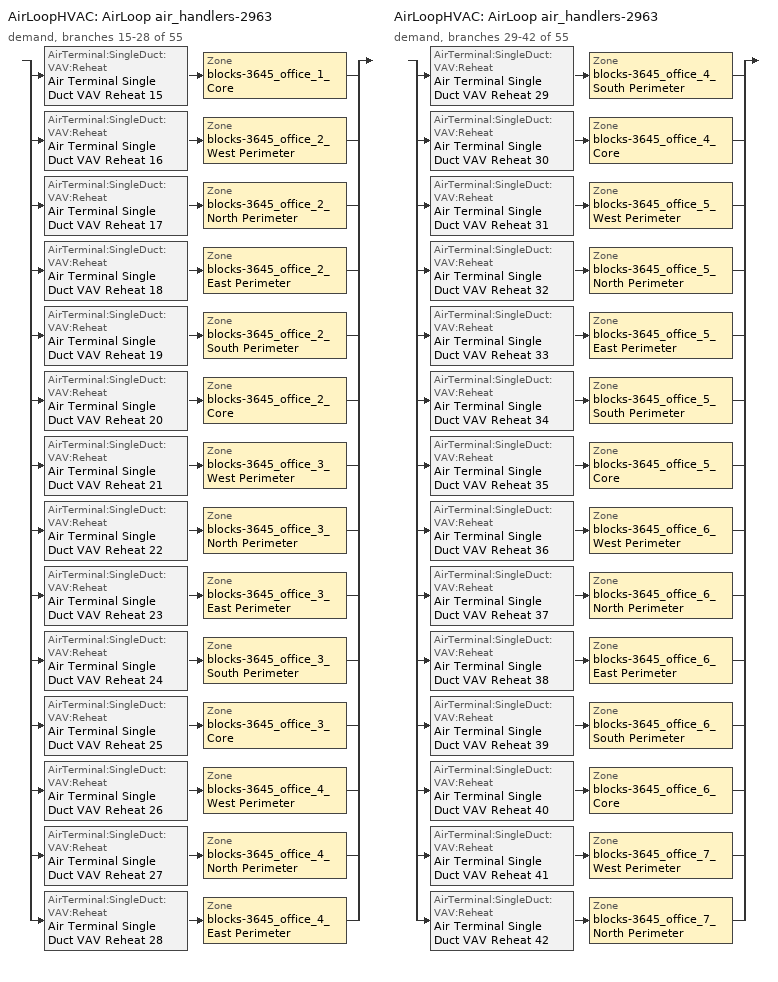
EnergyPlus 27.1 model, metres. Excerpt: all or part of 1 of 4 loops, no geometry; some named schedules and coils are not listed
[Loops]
AirLoopHVAC 'AirLoop air_handlers-2963'
 demand, branches 15-28 of 55: split
  | AirTerminal:SingleDuct:VAV:Reheat 'Air Terminal Single Duct VAV Reheat 15' > Zone 'blocks-3645_office_1_Core'
  | AirTerminal:SingleDuct:VAV:Reheat 'Air Terminal Single Duct VAV Reheat 16' > Zone 'blocks-3645_office_2_West Perimeter'
  | AirTerminal:SingleDuct:VAV:Reheat 'Air Terminal Single Duct VAV Reheat 17' > Zone 'blocks-3645_office_2_North Perimeter'
  | AirTerminal:SingleDuct:VAV:Reheat 'Air Terminal Single Duct VAV Reheat 18' > Zone 'blocks-3645_office_2_East Perimeter'
  | AirTerminal:SingleDuct:VAV:Reheat 'Air Terminal Single Duct VAV Reheat 19' > Zone 'blocks-3645_office_2_South Perimeter'
  | AirTerminal:SingleDuct:VAV:Reheat 'Air Terminal Single Duct VAV Reheat 20' > Zone 'blocks-3645_office_2_Core'
  | AirTerminal:SingleDuct:VAV:Reheat 'Air Terminal Single Duct VAV Reheat 21' > Zone 'blocks-3645_office_3_West Perimeter'
  | AirTerminal:SingleDuct:VAV:Reheat 'Air Terminal Single Duct VAV Reheat 22' > Zone 'blocks-3645_office_3_North Perimeter'
  | AirTerminal:SingleDuct:VAV:Reheat 'Air Terminal Single Duct VAV Reheat 23' > Zone 'blocks-3645_office_3_East Perimeter'
  | AirTerminal:SingleDuct:VAV:Reheat 'Air Terminal Single Duct VAV Reheat 24' > Zone 'blocks-3645_office_3_South Perimeter'
  | AirTerminal:SingleDuct:VAV:Reheat 'Air Terminal Single Duct VAV Reheat 25' > Zone 'blocks-3645_office_3_Core'
  | AirTerminal:SingleDuct:VAV:Reheat 'Air Terminal Single Duct VAV Reheat 26' > Zone 'blocks-3645_office_4_West Perimeter'
  | AirTerminal:SingleDuct:VAV:Reheat 'Air Terminal Single Duct VAV Reheat 27' > Zone 'blocks-3645_office_4_North Perimeter'
  | AirTerminal:SingleDuct:VAV:Reheat 'Air Terminal Single Duct VAV Reheat 28' > Zone 'blocks-3645_office_4_East Perimeter'
AirLoopHVAC 'AirLoop air_handlers-2963'
 demand, branches 29-42 of 55: split
  | AirTerminal:SingleDuct:VAV:Reheat 'Air Terminal Single Duct VAV Reheat 29' > Zone 'blocks-3645_office_4_South Perimeter'
  | AirTerminal:SingleDuct:VAV:Reheat 'Air Terminal Single Duct VAV Reheat 30' > Zone 'blocks-3645_office_4_Core'
  | AirTerminal:SingleDuct:VAV:Reheat 'Air Terminal Single Duct VAV Reheat 31' > Zone 'blocks-3645_office_5_West Perimeter'
  | AirTerminal:SingleDuct:VAV:Reheat 'Air Terminal Single Duct VAV Reheat 32' > Zone 'blocks-3645_office_5_North Perimeter'
  | AirTerminal:SingleDuct:VAV:Reheat 'Air Terminal Single Duct VAV Reheat 33' > Zone 'blocks-3645_office_5_East Perimeter'
  | AirTerminal:SingleDuct:VAV:Reheat 'Air Terminal Single Duct VAV Reheat 34' > Zone 'blocks-3645_office_5_South Perimeter'
  | AirTerminal:SingleDuct:VAV:Reheat 'Air Terminal Single Duct VAV Reheat 35' > Zone 'blocks-3645_office_5_Core'
  | AirTerminal:SingleDuct:VAV:Reheat 'Air Terminal Single Duct VAV Reheat 36' > Zone 'blocks-3645_office_6_West Perimeter'
  | AirTerminal:SingleDuct:VAV:Reheat 'Air Terminal Single Duct VAV Reheat 37' > Zone 'blocks-3645_office_6_North Perimeter'
  | AirTerminal:SingleDuct:VAV:Reheat 'Air Terminal Single Duct VAV Reheat 38' > Zone 'blocks-3645_office_6_East Perimeter'
  | AirTerminal:SingleDuct:VAV:Reheat 'Air Terminal Single Duct VAV Reheat 39' > Zone 'blocks-3645_office_6_South Perimeter'
  | AirTerminal:SingleDuct:VAV:Reheat 'Air Terminal Single Duct VAV Reheat 40' > Zone 'blocks-3645_office_6_Core'
  | AirTerminal:SingleDuct:VAV:Reheat 'Air Terminal Single Duct VAV Reheat 41' > Zone 'blocks-3645_office_7_West Perimeter'
  | AirTerminal:SingleDuct:VAV:Reheat 'Air Terminal Single Duct VAV Reheat 42' > Zone 'blocks-3645_office_7_North Perimeter'
[DesignSpecification:OutdoorAir]
Office_Outdoor_Air_62.2_Multizone_Adjusted: Outdoor Air Method=Sum; Outdoor Air Flow per Person {m3/s-person}=0; Outdoor Air Flow per Zone Floor Area {m3/s-m2}=0.00053975; Outdoor Air Flow per Zone {m3/s}=0; Outdoor Air Flow Air Changes per Hour {1/hr}=0
[DesignSpecification:ZoneAirDistribution] Zone Air Distribution Effectiveness in Cooling Mode=1; Zone Air Distribution Effectiveness in Heating Mode=1
blocks-3645_office_1_Core Design Spec Zone Air Dist; blocks-3645_office_2_Core Design Spec Zone Air Dist; blocks-3645_office_2_East Perimeter Design Spec Zone Air Dist; blocks-3645_office_2_North Perimeter Design Spec Zone Air Dist; blocks-3645_office_2_South Perimeter Design Spec Zone Air Dist; blocks-3645_office_2_West Perimeter Design Spec Zone Air Dist; blocks-3645_office_3_Core Design Spec Zone Air Dist; blocks-3645_office_3_East Perimeter Design Spec Zone Air Dist; blocks-3645_office_3_North Perimeter Design Spec Zone Air Dist; blocks-3645_office_3_South Perimeter Design Spec Zone Air Dist; blocks-3645_office_3_West Perimeter Design Spec Zone Air Dist; blocks-3645_office_4_Core Design Spec Zone Air Dist; blocks-3645_office_4_East Perimeter Design Spec Zone Air Dist; blocks-3645_office_4_North Perimeter Design Spec Zone Air Dist; blocks-3645_office_4_South Perimeter Design Spec Zone Air Dist; blocks-3645_office_4_West Perimeter Design Spec Zone Air Dist; blocks-3645_office_5_Core Design Spec Zone Air Dist; blocks-3645_office_5_East Perimeter Design Spec Zone Air Dist; blocks-3645_office_5_North Perimeter Design Spec Zone Air Dist; blocks-3645_office_5_South Perimeter Design Spec Zone Air Dist; blocks-3645_office_5_West Perimeter Design Spec Zone Air Dist; blocks-3645_office_6_Core Design Spec Zone Air Dist; blocks-3645_office_6_East Perimeter Design Spec Zone Air Dist; blocks-3645_office_6_North Perimeter Design Spec Zone Air Dist; blocks-3645_office_6_South Perimeter Design Spec Zone Air Dist; blocks-3645_office_6_West Perimeter Design Spec Zone Air Dist; blocks-3645_office_7_North Perimeter Design Spec Zone Air Dist; blocks-3645_office_7_West Perimeter Design Spec Zone Air Dist
[Sizing:Zone] Zone Cooling Design Supply Air Temperature Input Method=TemperatureDifference; Zone Cooling Design Supply Air Temperature {C}=14; Zone Cooling Design Supply Air Temperature Difference {deltaC}=11.11; Zone Heating Design Supply Air Temperature Input Method=TemperatureDifference; Zone Heating Design Supply Air Temperature {C}=40; Zone Heating Design Supply Air Temperature Difference {deltaC}=11.11; Zone Cooling Design Supply Air Humidity Ratio {kgWater/kgDryAir}=0.0085; Zone Heating Design Supply Air Humidity Ratio {kgWater/kgDryAir}=0.008; Design Specification Outdoor Air Object=Office_Outdoor_Air_62.2_Multizone_Adjusted; Cooling Design Air Flow Method=DesignDay; Cooling Design Air Flow Rate {m3/s}=0; Cooling Minimum Air Flow per Zone Floor Area {m3/s-m2}=0.000762; Cooling Minimum Air Flow {m3/s}=0; Cooling Minimum Air Flow Fraction=0; Heating Design Air Flow Method=DesignDay; Heating Design Air Flow Rate {m3/s}=0; Heating Maximum Air Flow per Zone Floor Area {m3/s-m2}=0.002032; Heating Maximum Air Flow {m3/s}=0.141576; Heating Maximum Air Flow Fraction=0.3; Account for Dedicated Outdoor Air System=No; Dedicated Outdoor Air System Control Strategy=NeutralSupplyAir; Dedicated Outdoor Air Low Setpoint Temperature for Design {C}=autosize; Dedicated Outdoor Air High Setpoint Temperature for Design {C}=autosize; Zone Load Sizing Method=Sensible Load Only No Latent Load; Zone Latent Cooling Design Supply Air Humidity Ratio Input Method=HumidityRatioDifference; Zone Cooling Design Supply Air Humidity Ratio Difference {kgWater/kgDryAir}=0.005; Zone Latent Heating Design Supply Air Humidity Ratio Input Method=HumidityRatioDifference; Zone Humidification Design Supply Air Humidity Ratio Difference {kgWater/kgDryAir}=0.005
Name | Design Specification Zone Air Distribution Object
blocks-3645_office_1_Core | blocks-3645_office_1_Core Design Spec Zone Air Dist
blocks-3645_office_2_Core | blocks-3645_office_2_Core Design Spec Zone Air Dist
blocks-3645_office_2_East Perimeter | blocks-3645_office_2_East Perimeter Design Spec Zone Air Dist
blocks-3645_office_2_North Perimeter | blocks-3645_office_2_North Perimeter Design Spec Zone Air Dist
blocks-3645_office_2_South Perimeter | blocks-3645_office_2_South Perimeter Design Spec Zone Air Dist
blocks-3645_office_2_West Perimeter | blocks-3645_office_2_West Perimeter Design Spec Zone Air Dist
blocks-3645_office_3_Core | blocks-3645_office_3_Core Design Spec Zone Air Dist
blocks-3645_office_3_East Perimeter | blocks-3645_office_3_East Perimeter Design Spec Zone Air Dist
blocks-3645_office_3_North Perimeter | blocks-3645_office_3_North Perimeter Design Spec Zone Air Dist
blocks-3645_office_3_South Perimeter | blocks-3645_office_3_South Perimeter Design Spec Zone Air Dist
blocks-3645_office_3_West Perimeter | blocks-3645_office_3_West Perimeter Design Spec Zone Air Dist
blocks-3645_office_4_Core | blocks-3645_office_4_Core Design Spec Zone Air Dist
blocks-3645_office_4_East Perimeter | blocks-3645_office_4_East Perimeter Design Spec Zone Air Dist
blocks-3645_office_4_North Perimeter | blocks-3645_office_4_North Perimeter Design Spec Zone Air Dist
blocks-3645_office_4_South Perimeter | blocks-3645_office_4_South Perimeter Design Spec Zone Air Dist
blocks-3645_office_4_West Perimeter | blocks-3645_office_4_West Perimeter Design Spec Zone Air Dist
blocks-3645_office_5_Core | blocks-3645_office_5_Core Design Spec Zone Air Dist
blocks-3645_office_5_East Perimeter | blocks-3645_office_5_East Perimeter Design Spec Zone Air Dist
blocks-3645_office_5_North Perimeter | blocks-3645_office_5_North Perimeter Design Spec Zone Air Dist
blocks-3645_office_5_South Perimeter | blocks-3645_office_5_South Perimeter Design Spec Zone Air Dist
blocks-3645_office_5_West Perimeter | blocks-3645_office_5_West Perimeter Design Spec Zone Air Dist
blocks-3645_office_6_Core | blocks-3645_office_6_Core Design Spec Zone Air Dist
blocks-3645_office_6_East Perimeter | blocks-3645_office_6_East Perimeter Design Spec Zone Air Dist
blocks-3645_office_6_North Perimeter | blocks-3645_office_6_North Perimeter Design Spec Zone Air Dist
blocks-3645_office_6_South Perimeter | blocks-3645_office_6_South Perimeter Design Spec Zone Air Dist
blocks-3645_office_6_West Perimeter | blocks-3645_office_6_West Perimeter Design Spec Zone Air Dist
blocks-3645_office_7_North Perimeter | blocks-3645_office_7_North Perimeter Design Spec Zone Air Dist
blocks-3645_office_7_West Perimeter | blocks-3645_office_7_West Perimeter Design Spec Zone Air Dist
[ZoneControl:Thermostat]
Name | Zone or ZoneList | Control Type Schedule | Control 1
blocks-3645_office_1_Core Thermostat | blocks-3645_office_1_Core | blocks-3645_office_1_Core Thermostat Schedule | Thermostat Setpoint Dual Setpoint 15
blocks-3645_office_2_Core Thermostat | blocks-3645_office_2_Core | blocks-3645_office_2_Core Thermostat Schedule | Thermostat Setpoint Dual Setpoint 20
blocks-3645_office_2_East Perimeter Thermostat | blocks-3645_office_2_East Perimeter | blocks-3645_office_2_East Perimeter Thermostat Schedule | Thermostat Setpoint Dual Setpoint 18
blocks-3645_office_2_North Perimeter Thermostat | blocks-3645_office_2_North Perimeter | blocks-3645_office_2_North Perimeter Thermostat Schedule | Thermostat Setpoint Dual Setpoint 17
blocks-3645_office_2_South Perimeter Thermostat | blocks-3645_office_2_South Perimeter | blocks-3645_office_2_South Perimeter Thermostat Schedule | Thermostat Setpoint Dual Setpoint 19
blocks-3645_office_2_West Perimeter Thermostat | blocks-3645_office_2_West Perimeter | blocks-3645_office_2_West Perimeter Thermostat Schedule | Thermostat Setpoint Dual Setpoint 16
blocks-3645_office_3_Core Thermostat | blocks-3645_office_3_Core | blocks-3645_office_3_Core Thermostat Schedule | Thermostat Setpoint Dual Setpoint 25
blocks-3645_office_3_East Perimeter Thermostat | blocks-3645_office_3_East Perimeter | blocks-3645_office_3_East Perimeter Thermostat Schedule | Thermostat Setpoint Dual Setpoint 23
blocks-3645_office_3_North Perimeter Thermostat | blocks-3645_office_3_North Perimeter | blocks-3645_office_3_North Perimeter Thermostat Schedule | Thermostat Setpoint Dual Setpoint 22
blocks-3645_office_3_South Perimeter Thermostat | blocks-3645_office_3_South Perimeter | blocks-3645_office_3_South Perimeter Thermostat Schedule | Thermostat Setpoint Dual Setpoint 24
blocks-3645_office_3_West Perimeter Thermostat | blocks-3645_office_3_West Perimeter | blocks-3645_office_3_West Perimeter Thermostat Schedule | Thermostat Setpoint Dual Setpoint 21
blocks-3645_office_4_Core Thermostat | blocks-3645_office_4_Core | blocks-3645_office_4_Core Thermostat Schedule | Thermostat Setpoint Dual Setpoint 30
blocks-3645_office_4_East Perimeter Thermostat | blocks-3645_office_4_East Perimeter | blocks-3645_office_4_East Perimeter Thermostat Schedule | Thermostat Setpoint Dual Setpoint 28
blocks-3645_office_4_North Perimeter Thermostat | blocks-3645_office_4_North Perimeter | blocks-3645_office_4_North Perimeter Thermostat Schedule | Thermostat Setpoint Dual Setpoint 27
blocks-3645_office_4_South Perimeter Thermostat | blocks-3645_office_4_South Perimeter | blocks-3645_office_4_South Perimeter Thermostat Schedule | Thermostat Setpoint Dual Setpoint 29
blocks-3645_office_4_West Perimeter Thermostat | blocks-3645_office_4_West Perimeter | blocks-3645_office_4_West Perimeter Thermostat Schedule | Thermostat Setpoint Dual Setpoint 26
blocks-3645_office_5_Core Thermostat | blocks-3645_office_5_Core | blocks-3645_office_5_Core Thermostat Schedule | Thermostat Setpoint Dual Setpoint 35
blocks-3645_office_5_East Perimeter Thermostat | blocks-3645_office_5_East Perimeter | blocks-3645_office_5_East Perimeter Thermostat Schedule | Thermostat Setpoint Dual Setpoint 33
blocks-3645_office_5_North Perimeter Thermostat | blocks-3645_office_5_North Perimeter | blocks-3645_office_5_North Perimeter Thermostat Schedule | Thermostat Setpoint Dual Setpoint 32
blocks-3645_office_5_South Perimeter Thermostat | blocks-3645_office_5_South Perimeter | blocks-3645_office_5_South Perimeter Thermostat Schedule | Thermostat Setpoint Dual Setpoint 34
blocks-3645_office_5_West Perimeter Thermostat | blocks-3645_office_5_West Perimeter | blocks-3645_office_5_West Perimeter Thermostat Schedule | Thermostat Setpoint Dual Setpoint 31
blocks-3645_office_6_Core Thermostat | blocks-3645_office_6_Core | blocks-3645_office_6_Core Thermostat Schedule | Thermostat Setpoint Dual Setpoint 40
blocks-3645_office_6_East Perimeter Thermostat | blocks-3645_office_6_East Perimeter | blocks-3645_office_6_East Perimeter Thermostat Schedule | Thermostat Setpoint Dual Setpoint 38
blocks-3645_office_6_North Perimeter Thermostat | blocks-3645_office_6_North Perimeter | blocks-3645_office_6_North Perimeter Thermostat Schedule | Thermostat Setpoint Dual Setpoint 37
blocks-3645_office_6_South Perimeter Thermostat | blocks-3645_office_6_South Perimeter | blocks-3645_office_6_South Perimeter Thermostat Schedule | Thermostat Setpoint Dual Setpoint 39
blocks-3645_office_6_West Perimeter Thermostat | blocks-3645_office_6_West Perimeter | blocks-3645_office_6_West Perimeter Thermostat Schedule | Thermostat Setpoint Dual Setpoint 36
blocks-3645_office_7_North Perimeter Thermostat | blocks-3645_office_7_North Perimeter | blocks-3645_office_7_North Perimeter Thermostat Schedule | Thermostat Setpoint Dual Setpoint 42
blocks-3645_office_7_West Perimeter Thermostat | blocks-3645_office_7_West Perimeter | blocks-3645_office_7_West Perimeter Thermostat Schedule | Thermostat Setpoint Dual Setpoint 41
[ThermostatSetpoint:DualSetpoint] Heating Setpoint Temperature Schedule=Office_Heating_Schedule; Cooling Setpoint Temperature Schedule=Office_Cooling_Schedule
Thermostat Setpoint Dual Setpoint 15; Thermostat Setpoint Dual Setpoint 20; Thermostat Setpoint Dual Setpoint 18; Thermostat Setpoint Dual Setpoint 17; Thermostat Setpoint Dual Setpoint 19; Thermostat Setpoint Dual Setpoint 16; Thermostat Setpoint Dual Setpoint 25; Thermostat Setpoint Dual Setpoint 23; Thermostat Setpoint Dual Setpoint 22; Thermostat Setpoint Dual Setpoint 24; Thermostat Setpoint Dual Setpoint 21; Thermostat Setpoint Dual Setpoint 30; Thermostat Setpoint Dual Setpoint 28; Thermostat Setpoint Dual Setpoint 27; Thermostat Setpoint Dual Setpoint 29; Thermostat Setpoint Dual Setpoint 26; Thermostat Setpoint Dual Setpoint 35; Thermostat Setpoint Dual Setpoint 33; Thermostat Setpoint Dual Setpoint 32; Thermostat Setpoint Dual Setpoint 34; Thermostat Setpoint Dual Setpoint 31; Thermostat Setpoint Dual Setpoint 40; Thermostat Setpoint Dual Setpoint 38; Thermostat Setpoint Dual Setpoint 37; Thermostat Setpoint Dual Setpoint 39; Thermostat Setpoint Dual Setpoint 36; Thermostat Setpoint Dual Setpoint 42; Thermostat Setpoint Dual Setpoint 41
[AirTerminal:SingleDuct:VAV:Reheat] Availability Schedule=Always_On; Maximum Air Flow Rate {m3/s}=Autosize; Zone Minimum Air Flow Input Method=Constant; Constant Minimum Air Flow Fraction=0.3; Fixed Minimum Air Flow Rate {m3/s}=0; Maximum Hot Water or Steam Flow Rate {m3/s}=Autosize; Minimum Hot Water or Steam Flow Rate {m3/s}=0; Convergence Tolerance=0.001; Damper Heating Action=Normal; Maximum Flow per Zone Floor Area During Reheat {m3/s-m2}=Autocalculate; Maximum Flow Fraction During Reheat=Autocalculate; Maximum Reheat Air Temperature {C}=35
Name | Reheat Coil
Air Terminal Single Duct VAV Reheat 15 | Coil Heating Water 16
Air Terminal Single Duct VAV Reheat 20 | Coil Heating Water 21
Air Terminal Single Duct VAV Reheat 18 | Coil Heating Water 19
Air Terminal Single Duct VAV Reheat 17 | Coil Heating Water 18
Air Terminal Single Duct VAV Reheat 19 | Coil Heating Water 20
Air Terminal Single Duct VAV Reheat 16 | Coil Heating Water 17
Air Terminal Single Duct VAV Reheat 25 | Coil Heating Water 26
Air Terminal Single Duct VAV Reheat 23 | Coil Heating Water 24
Air Terminal Single Duct VAV Reheat 22 | Coil Heating Water 23
Air Terminal Single Duct VAV Reheat 24 | Coil Heating Water 25
Air Terminal Single Duct VAV Reheat 21 | Coil Heating Water 22
Air Terminal Single Duct VAV Reheat 30 | Coil Heating Water 31
Air Terminal Single Duct VAV Reheat 28 | Coil Heating Water 29
Air Terminal Single Duct VAV Reheat 27 | Coil Heating Water 28
Air Terminal Single Duct VAV Reheat 29 | Coil Heating Water 30
Air Terminal Single Duct VAV Reheat 26 | Coil Heating Water 27
Air Terminal Single Duct VAV Reheat 35 | Coil Heating Water 36
Air Terminal Single Duct VAV Reheat 33 | Coil Heating Water 34
Air Terminal Single Duct VAV Reheat 32 | Coil Heating Water 33
Air Terminal Single Duct VAV Reheat 34 | Coil Heating Water 35
Air Terminal Single Duct VAV Reheat 31 | Coil Heating Water 32
Air Terminal Single Duct VAV Reheat 40 | Coil Heating Water 41
Air Terminal Single Duct VAV Reheat 38 | Coil Heating Water 39
Air Terminal Single Duct VAV Reheat 37 | Coil Heating Water 38
Air Terminal Single Duct VAV Reheat 39 | Coil Heating Water 40
Air Terminal Single Duct VAV Reheat 36 | Coil Heating Water 37
Air Terminal Single Duct VAV Reheat 42 | Coil Heating Water 43
Air Terminal Single Duct VAV Reheat 41 | Coil Heating Water 42
[Zone equipment]
blocks-3645_office_1_Core: Air Terminal Single Duct VAV Reheat 15
blocks-3645_office_2_Core: Air Terminal Single Duct VAV Reheat 20
blocks-3645_office_2_East Perimeter: Air Terminal Single Duct VAV Reheat 18
blocks-3645_office_2_North Perimeter: Air Terminal Single Duct VAV Reheat 17
blocks-3645_office_2_South Perimeter: Air Terminal Single Duct VAV Reheat 19
blocks-3645_office_2_West Perimeter: Air Terminal Single Duct VAV Reheat 16
blocks-3645_office_3_Core: Air Terminal Single Duct VAV Reheat 25
blocks-3645_office_3_East Perimeter: Air Terminal Single Duct VAV Reheat 23
blocks-3645_office_3_North Perimeter: Air Terminal Single Duct VAV Reheat 22
blocks-3645_office_3_South Perimeter: Air Terminal Single Duct VAV Reheat 24
blocks-3645_office_3_West Perimeter: Air Terminal Single Duct VAV Reheat 21
blocks-3645_office_4_Core: Air Terminal Single Duct VAV Reheat 30
blocks-3645_office_4_East Perimeter: Air Terminal Single Duct VAV Reheat 28
blocks-3645_office_4_North Perimeter: Air Terminal Single Duct VAV Reheat 27
blocks-3645_office_4_South Perimeter: Air Terminal Single Duct VAV Reheat 29
blocks-3645_office_4_West Perimeter: Air Terminal Single Duct VAV Reheat 26
blocks-3645_office_5_Core: Air Terminal Single Duct VAV Reheat 35
blocks-3645_office_5_East Perimeter: Air Terminal Single Duct VAV Reheat 33
blocks-3645_office_5_North Perimeter: Air Terminal Single Duct VAV Reheat 32
blocks-3645_office_5_South Perimeter: Air Terminal Single Duct VAV Reheat 34
blocks-3645_office_5_West Perimeter: Air Terminal Single Duct VAV Reheat 31
blocks-3645_office_6_Core: Air Terminal Single Duct VAV Reheat 40
blocks-3645_office_6_East Perimeter: Air Terminal Single Duct VAV Reheat 38
blocks-3645_office_6_North Perimeter: Air Terminal Single Duct VAV Reheat 37
blocks-3645_office_6_South Perimeter: Air Terminal Single Duct VAV Reheat 39
blocks-3645_office_6_West Perimeter: Air Terminal Single Duct VAV Reheat 36
blocks-3645_office_7_North Perimeter: Air Terminal Single Duct VAV Reheat 42
blocks-3645_office_7_West Perimeter: Air Terminal Single Duct VAV Reheat 41
[Schedule:Day:Interval]
Office_Heating_Schedule_Week_Day: No, 01:00, 15.5556, 02:00, 15.5556, 03:00, 15.5556, 04:00, 15.5556, 05:00, 15.5556, 06:00, 17.7778, 07:00, 19.4444, 08:00, 21.1111, 09:00, 21.1111, 10:00, 21.1111, 11:00, 21.1111, 12:00, 21.1111, 13:00, 21.1111, 14:00, 21.1111, 15:00, 21.1111, 16:00, 21.1111, 17:00, 21.1111, 18:00, 21.1111, 19:00, 21.1111, 20:00, 21.1111, 21:00, 21.1111, 22:00, 21.1111, 23:00, 15.5556, 24:00, 15.5556
Always_On_Default; Always_On_Summer_Design_Day; Always_On_Winter_Design_Day: No, 24:00, 1
[Schedule:Week:Daily]
Office_Heating_Schedule Week Rule - Jan1-Jan3: Office_Heating_Schedule_Week_Day, Office_Heating_Schedule_Week_Day, Office_Heating_Schedule_Week_Day, Office_Heating_Schedule_Week_Day, Office_Heating_Schedule_Week_Day, Office_Heating_Schedule_Week_Day, Office_Heating_Schedule_Saturday, Office_Heating_Schedule_Week_Day, Office_Heating_Schedule_Summer_Design_Day, Office_Heating_Schedule_Winter_Design_Day, Office_Heating_Schedule_Week_Day, Office_Heating_Schedule_Week_Day
Office_Heating_Schedule Week Rule - Jan4-Dec31: Office_Heating_Schedule_Sunday, Office_Heating_Schedule_Week_Day, Office_Heating_Schedule_Week_Day, Office_Heating_Schedule_Week_Day, Office_Heating_Schedule_Week_Day, Office_Heating_Schedule_Week_Day, Office_Heating_Schedule_Saturday, Office_Heating_Schedule_Week_Day, Office_Heating_Schedule_Summer_Design_Day, Office_Heating_Schedule_Winter_Design_Day, Office_Heating_Schedule_Week_Day, Office_Heating_Schedule_Week_Day
Office_Cooling_Schedule Week Rule - Jan1-Jan3: Office_Cooling_Schedule_Week_Day, Office_Cooling_Schedule_Week_Day, Office_Cooling_Schedule_Week_Day, Office_Cooling_Schedule_Week_Day, Office_Cooling_Schedule_Week_Day, Office_Cooling_Schedule_Week_Day, Office_Cooling_Schedule_Saturday, Office_Cooling_Schedule_Week_Day, Office_Cooling_Schedule_Summer_Design_Day, Office_Cooling_Schedule_Winter_Design_Day, Office_Cooling_Schedule_Week_Day, Office_Cooling_Schedule_Week_Day
Office_Cooling_Schedule Week Rule - Jan4-Dec31: Office_Cooling_Schedule_Sunday, Office_Cooling_Schedule_Week_Day, Office_Cooling_Schedule_Week_Day, Office_Cooling_Schedule_Week_Day, Office_Cooling_Schedule_Week_Day, Office_Cooling_Schedule_Week_Day, Office_Cooling_Schedule_Saturday, Office_Cooling_Schedule_Week_Day, Office_Cooling_Schedule_Summer_Design_Day, Office_Cooling_Schedule_Winter_Design_Day, Office_Cooling_Schedule_Week_Day, Office_Cooling_Schedule_Week_Day
Always_On Week Rule - Jan1-Dec31: Always_On_Default, Always_On_Default, Always_On_Default, Always_On_Default, Always_On_Default, Always_On_Default, Always_On_Default, Always_On_Default, Always_On_Summer_Design_Day, Always_On_Winter_Design_Day, Always_On_Default, Always_On_Default
[Schedule:Year]
Office_Heating_Schedule: Office_Heating_Schedule Week Rule - Jan1-Jan3, 1, 1, 1, 3, Office_Heating_Schedule Week Rule - Jan4-Dec31, 1, 4, 12, 31
Office_Cooling_Schedule: Office_Cooling_Schedule Week Rule - Jan1-Jan3, 1, 1, 1, 3, Office_Cooling_Schedule Week Rule - Jan4-Dec31, 1, 4, 12, 31
Always_On: Always_On Week Rule - Jan1-Dec31, 1, 1, 12, 31
[Schedule:Compact]
blocks-3645_office_1_Core Thermostat Schedule; blocks-3645_office_2_Core Thermostat Schedule; blocks-3645_office_2_East Perimeter Thermostat Schedule; blocks-3645_office_2_North Perimeter Thermostat Schedule; blocks-3645_office_2_South Perimeter Thermostat Schedule; blocks-3645_office_2_West Perimeter Thermostat Schedule; blocks-3645_office_3_Core Thermostat Schedule; blocks-3645_office_3_East Perimeter Thermostat Schedule; blocks-3645_office_3_North Perimeter Thermostat Schedule; blocks-3645_office_3_South Perimeter Thermostat Schedule; blocks-3645_office_3_West Perimeter Thermostat Schedule; blocks-3645_office_4_Core Thermostat Schedule; blocks-3645_office_4_East Perimeter Thermostat Schedule; blocks-3645_office_4_North Perimeter Thermostat Schedule; blocks-3645_office_4_South Perimeter Thermostat Schedule; blocks-3645_office_4_West Perimeter Thermostat Schedule; blocks-3645_office_5_Core Thermostat Schedule; blocks-3645_office_5_East Perimeter Thermostat Schedule; blocks-3645_office_5_North Perimeter Thermostat Schedule; blocks-3645_office_5_South Perimeter Thermostat Schedule; blocks-3645_office_5_West Perimeter Thermostat Schedule; blocks-3645_office_6_Core Thermostat Schedule; blocks-3645_office_6_East Perimeter Thermostat Schedule; blocks-3645_office_6_North Perimeter Thermostat Schedule; blocks-3645_office_6_South Perimeter Thermostat Schedule; blocks-3645_office_6_West Perimeter Thermostat Schedule; blocks-3645_office_7_North Perimeter Thermostat Schedule; blocks-3645_office_7_West Perimeter Thermostat Schedule: Through: 12/31, For: AllDays, Until: 24:00, 4
